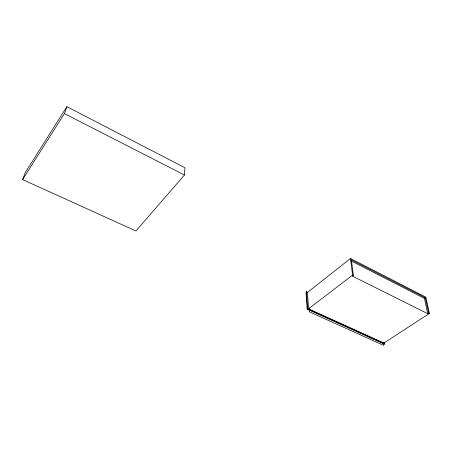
<?xml version="1.0" encoding="UTF-8"?>
<svg xmlns="http://www.w3.org/2000/svg" width="452" height="452" viewBox="0 0 452 452"><rect width="100%" height="100%" fill="white"/><g stroke="black" fill="none" stroke-linecap="round" stroke-linejoin="round"><path stroke-width="0.68" d="M184.444 175.014L184.908 167.726L66.879 106.678L25.301 172.551L22.6 179.574L135.945 230.972L184.444 175.014L64.41 113.605L66.879 106.678M22.6 179.574L64.41 113.605M307.744 292.274L306.473 291.681L306.015 292.048L307.145 309.179L384.319 344.142L384.81 343.825L384.601 342.48M350.475 258.465L307.439 292.5L308.546 308.857L383.906 343.051L429.4 313.462L425.886 297.145L350.475 258.465L352.588 275.082L353.402 275.488L352.52 276.161L427.688 313.648L428.592 313.055L429.4 313.462M350.978 260.284L351.407 259.945L425.321 297.789L428.592 313.055M307.145 309.179L307.614 308.818L306.473 291.681M308.546 308.857L352.588 275.082M351.159 260.934L424.434 298.382L425.321 297.789M307.614 308.818L384.81 343.825M424.434 298.382L427.688 313.648M384.014 342.13L384.319 344.142M382.997 341.938L383.516 345.322L309.524 311.903L309.287 308.445M351.407 259.945L353.402 275.488M352.447 275.596L352.52 276.161"/></g></svg>
